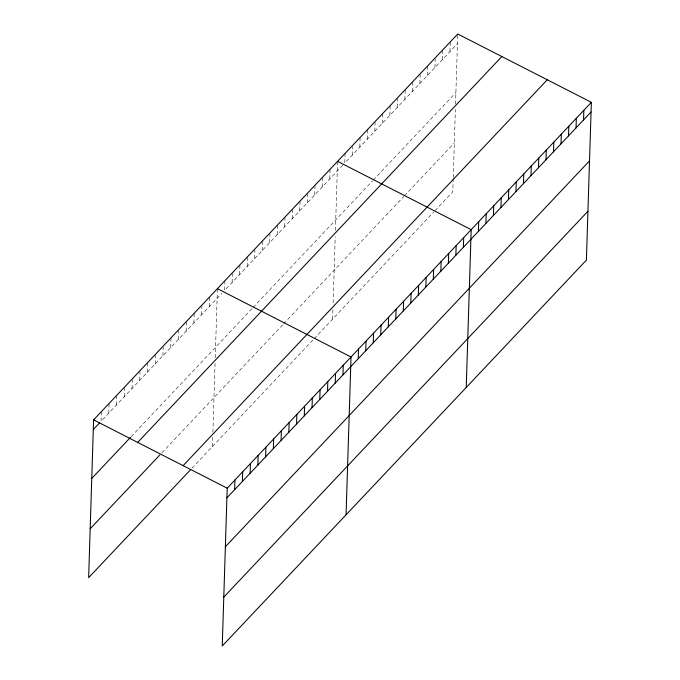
<?xml version="1.0" encoding="UTF-8"?>
<svg xmlns="http://www.w3.org/2000/svg" width="680" height="680" viewBox="0 0 680 680"><rect width="100%" height="100%" fill="white"/><g stroke="black" fill="none" stroke-linecap="round" stroke-linejoin="round"><path stroke-width="0.51" stroke-dasharray="3.4 2.55" d="M101.337 411.663L101.04 421.337L221.884 293.275M108.775 413.134L109.081 403.469M116.509 404.94L116.781 396.236M124.253 396.738L124.55 387.065M131.988 388.535L132.26 379.831M139.723 380.341L140.004 371.637M147.466 372.138L147.764 362.466M155.202 363.936L155.474 355.232M162.936 355.742L163.217 347.038M170.68 347.539L170.986 337.866M178.415 339.337L178.687 330.633M186.158 331.143L186.456 321.47M193.894 322.94L194.2 313.267M201.629 314.738L201.9 306.034M209.372 306.544L209.669 296.871M212.449 446.479L212.772 436.296M212.899 432.225L215.109 361.913M215.237 357.723L217.413 288.668M224.918 280.712L224.621 290.385L344.105 163.769M232.126 282.421L232.399 273.725M239.641 274.465L239.938 264.792M247.146 266.509L247.452 256.836M254.66 258.545L254.932 249.849M262.174 250.588L262.471 240.924M269.679 242.632L269.951 233.928M277.194 234.676L277.491 225.003M284.699 226.712L285.005 217.047M292.213 218.756L292.519 209.083M299.719 210.8L300.024 201.127M307.232 202.835L307.538 193.171M314.747 194.88L315.019 186.175M322.252 186.923L322.558 177.25M329.766 178.959L330.072 169.294M332.622 319.141L332.936 308.958M333.132 302.846L335.214 236.682M335.41 230.384L337.577 161.339M345.091 153.374L344.786 163.047L457.444 43.673M352.3 155.091L352.572 146.387M359.805 147.126L360.111 137.462M367.319 139.17L367.616 129.506M374.825 131.214L375.096 122.51M382.339 123.25L382.644 113.585M389.844 115.294L390.15 105.629M397.358 107.338L397.63 98.634M404.872 99.382L405.17 89.709M412.377 91.417L412.683 81.753M419.892 83.462L420.163 74.758M427.397 75.505L427.703 65.832M434.911 67.541L435.183 58.846M442.425 59.585L442.697 50.881M449.93 51.629L450.237 41.956M453.203 178.568L452.787 191.811L434.35 211.344M453.237 177.548L455.379 109.344M455.54 104.099L457.716 34.969M131.155 436.679L252.441 308.159M253.121 307.436L372.606 180.82M373.295 180.098L455.906 92.556M161.933 452.752L282.948 324.522M283.628 323.799L403.801 196.46M404.481 195.738L454.325 142.919M192.049 468.095L313.505 339.405M314.185 338.674L433.67 212.066"/><path stroke-width="1.02" d="M591.362 102.323L227.213 488.189L222.25 646L586.398 260.134L591.362 102.323L457.75 34L93.602 419.866L88.638 577.677L190.646 469.591M234.651 489.66L234.949 479.995M242.386 481.465L242.692 471.792M250.121 473.263L250.427 463.59M257.865 465.06L258.162 455.396M265.6 456.866L265.905 447.193M273.334 448.664L273.64 438.991M281.078 440.462L281.375 430.797M288.813 432.267L289.119 422.594M296.548 424.065L296.854 414.392M304.291 415.863L304.598 406.198M312.026 407.668L312.332 397.995M319.77 399.466L320.067 389.793M327.505 391.263L327.811 381.599M335.24 383.07L335.546 373.397M342.983 374.867L343.281 365.194M346.06 514.803L351.024 357L217.413 288.668M358.232 358.708L358.53 349.036M365.738 350.752L366.044 341.079M373.252 342.788L373.55 333.124M380.757 334.832L381.063 325.168M388.272 326.876L388.577 317.203M395.786 318.92L396.083 309.247M403.291 310.955L403.597 301.291M410.805 303L411.102 293.326M418.31 295.043L418.616 285.37M425.825 287.079L426.13 277.414M433.33 279.123L433.636 269.458M440.844 271.167L441.15 261.494M448.358 263.202L448.656 253.538M455.863 255.246L456.169 245.582M463.377 247.291L463.683 237.618M466.233 387.473L471.189 229.661L337.577 161.339M478.397 231.37L478.703 221.705M485.911 223.414L486.208 213.741M493.416 215.458L493.723 205.785M500.93 207.494L501.228 197.829M508.436 199.537L508.742 189.873M515.95 191.581L516.256 181.908M523.464 183.625L523.762 173.952M530.969 175.661L531.275 165.996M538.483 167.705L538.781 158.032M545.989 159.749L546.295 150.076M553.503 151.784L553.809 142.12M561.009 143.828L561.314 134.164M568.523 135.873L568.828 126.2M576.037 127.916L576.334 118.244M583.542 119.952L583.848 110.287M93.296 429.539L99.628 422.824M91.757 478.423L130.45 437.418M137.691 442.416L501.84 56.55M90.177 528.785L159.817 454.988M183.124 465.647L547.264 79.781M226.907 497.862L591.056 111.996M225.369 546.745L589.517 160.88M223.788 597.116L587.937 211.25M93.602 419.866L227.213 488.189"/></g></svg>
